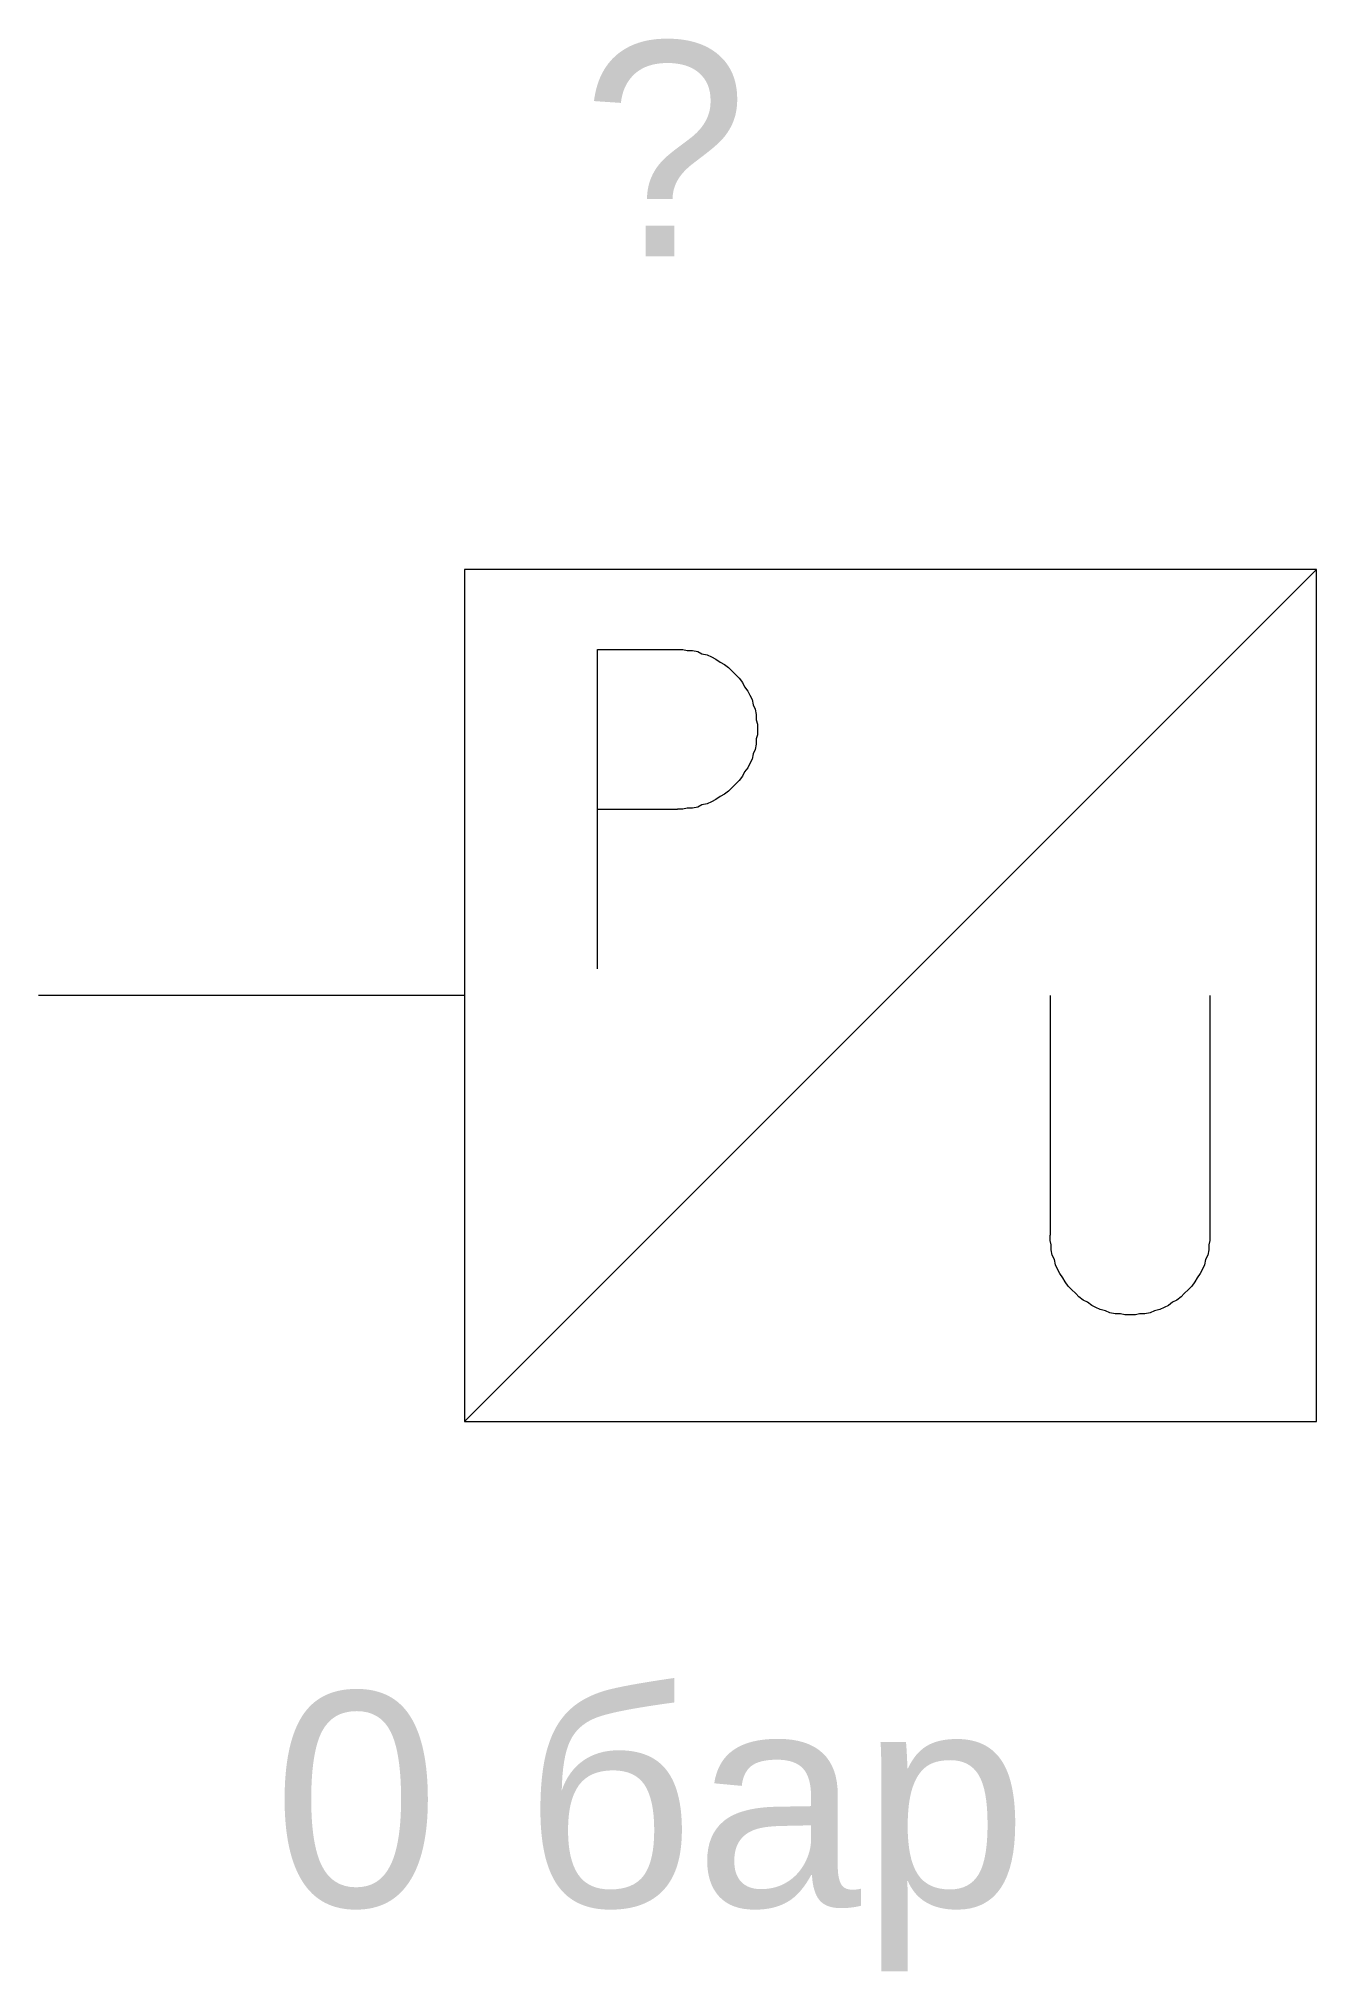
# Model space of a CAD drawing. Header units: millimetres. Extents: x 190 to 202, y 294.6 to 312.8.
import ezdxf

# ---------------------------------------------------------------- set-up
doc = ezdxf.new("R2010")
doc.units = ezdxf.units.MM
doc.layers.add('Слой по умолчанию', color=7, linetype='Continuous')
doc.styles.add('Arial', font='arial.ttf')

# ---------------------------------------------------------------- blocks, each defined once
blk = doc.blocks.new('20261021-131437-1')
at = {"layer": 'Слой по умолчанию', "color": 7, "linetype": 'Continuous', "lineweight": 5}
for points in [[(12, 0), (4, -8)], [(5.25, -0.75), (6, -0.75)], [(5.25, -3.75), (5.25, -0.75)], [(5.25, -2.25), (6, -2.25)], [(4, -4), (0, -4)], [(9.5, -4), (9.5, -6.25)], [(11, -4), (11, -6.25)]]:
    blk.add_lwpolyline(points, dxfattribs=at)
at = {"layer": 'Слой по умолчанию', "color": 7, "linetype": 'Continuous', "lineweight": 5, "flags": 128}
for points in [[(12, -8), (12, 0), (4, 0), (4, -8), (12, -8)], [(6, -0.75), (6.05, -0.75), (6.090002, -0.759998), (6.140002, -0.759998), (6.190002, -0.769995), (6.230005, -0.790002), (6.280005, -0.8), (6.319995, -0.819995), (6.359998, -0.840002), (6.4, -0.869995), (6.440002, -0.890002), (6.480005, -0.919995), (6.509998, -0.95), (6.55, -0.990002), (6.580005, -1.019995), (6.609998, -1.059998), (6.630005, -1.1), (6.659998, -1.140002), (6.680005, -1.180005), (6.7, -1.219995), (6.709998, -1.269995), (6.730005, -1.309998), (6.740002, -1.359998), (6.740002, -1.409998), (6.75, -1.45), (6.75, -1.5), (6.75, -1.55), (6.740002, -1.590002), (6.740002, -1.640002), (6.730005, -1.690002), (6.709998, -1.730005), (6.7, -1.780005), (6.680005, -1.819995), (6.659998, -1.859998), (6.630005, -1.9), (6.609998, -1.940002), (6.580005, -1.980005), (6.55, -2.009998), (6.509998, -2.05), (6.480005, -2.080005), (6.440002, -2.109998), (6.4, -2.130005), (6.359998, -2.159998), (6.319995, -2.180005), (6.280005, -2.2), (6.230005, -2.209998), (6.190002, -2.230005), (6.140002, -2.240002), (6.090002, -2.240002), (6.05, -2.25), (6, -2.25)], [(11, -6.25), (11, -6.3), (10.990002, -6.340002), (10.990002, -6.390002), (10.980005, -6.440002), (10.959998, -6.480005), (10.95, -6.530005), (10.930005, -6.569995), (10.909998, -6.609998), (10.880005, -6.65), (10.859998, -6.690002), (10.830005, -6.730005), (10.8, -6.759998), (10.759998, -6.8), (10.730005, -6.830005), (10.690002, -6.859998), (10.65, -6.880005), (10.609998, -6.909998), (10.569995, -6.930005), (10.530005, -6.95), (10.480005, -6.959998), (10.440002, -6.980005), (10.390002, -6.990002), (10.340002, -6.990002), (10.3, -7), (10.25, -7), (10.2, -7), (10.159998, -6.990002), (10.109998, -6.990002), (10.059998, -6.980005), (10.019995, -6.959998), (9.969995, -6.95), (9.930005, -6.930005), (9.890002, -6.909998), (9.85, -6.880005), (9.809998, -6.859998), (9.769995, -6.830005), (9.740002, -6.8), (9.7, -6.759998), (9.669995, -6.730005), (9.640002, -6.690002), (9.619995, -6.65), (9.590002, -6.609998), (9.569995, -6.569995), (9.55, -6.530005), (9.540002, -6.480005), (9.519995, -6.440002), (9.509998, -6.390002), (9.509998, -6.340002), (9.5, -6.3), (9.5, -6.25)]]:
    blk.add_lwpolyline(points, dxfattribs=at)
blk = doc.blocks.new('20261021-131437-2')
at = {"layer": 'Слой по умолчанию', "color": 7, "lineweight": 5, "insert": (0.9, -0.5425), "char_height": 2.015, "attachment_point": 1, "style": 'Arial'}
blk.add_mtext('{\\fArial|b0|i0|c0;0 бар}', dxfattribs=at)
blk = doc.blocks.new('20261021-131437-3')
at = {"layer": 'Слой по умолчанию', "color": 7, "lineweight": 5, "insert": (0.2, -0.9425), "char_height": 2.015, "attachment_point": 1, "style": 'Arial'}
blk.add_mtext('{\\fArial|b0|i0|c0;?}', dxfattribs=at)

msp = doc.modelspace()

# ---------------------------------------------------------------- block references
at = {"layer": 'Слой по умолчанию'}
for name, p in [('20261021-131437-3', (194.9, 313.7)), ('20261021-131437-1', (190, 307.8)), ('20261021-131437-2', (191.3, 297.8))]:
    msp.add_blockref(name, p, dxfattribs=at)

doc.saveas('drawing.dxf')
